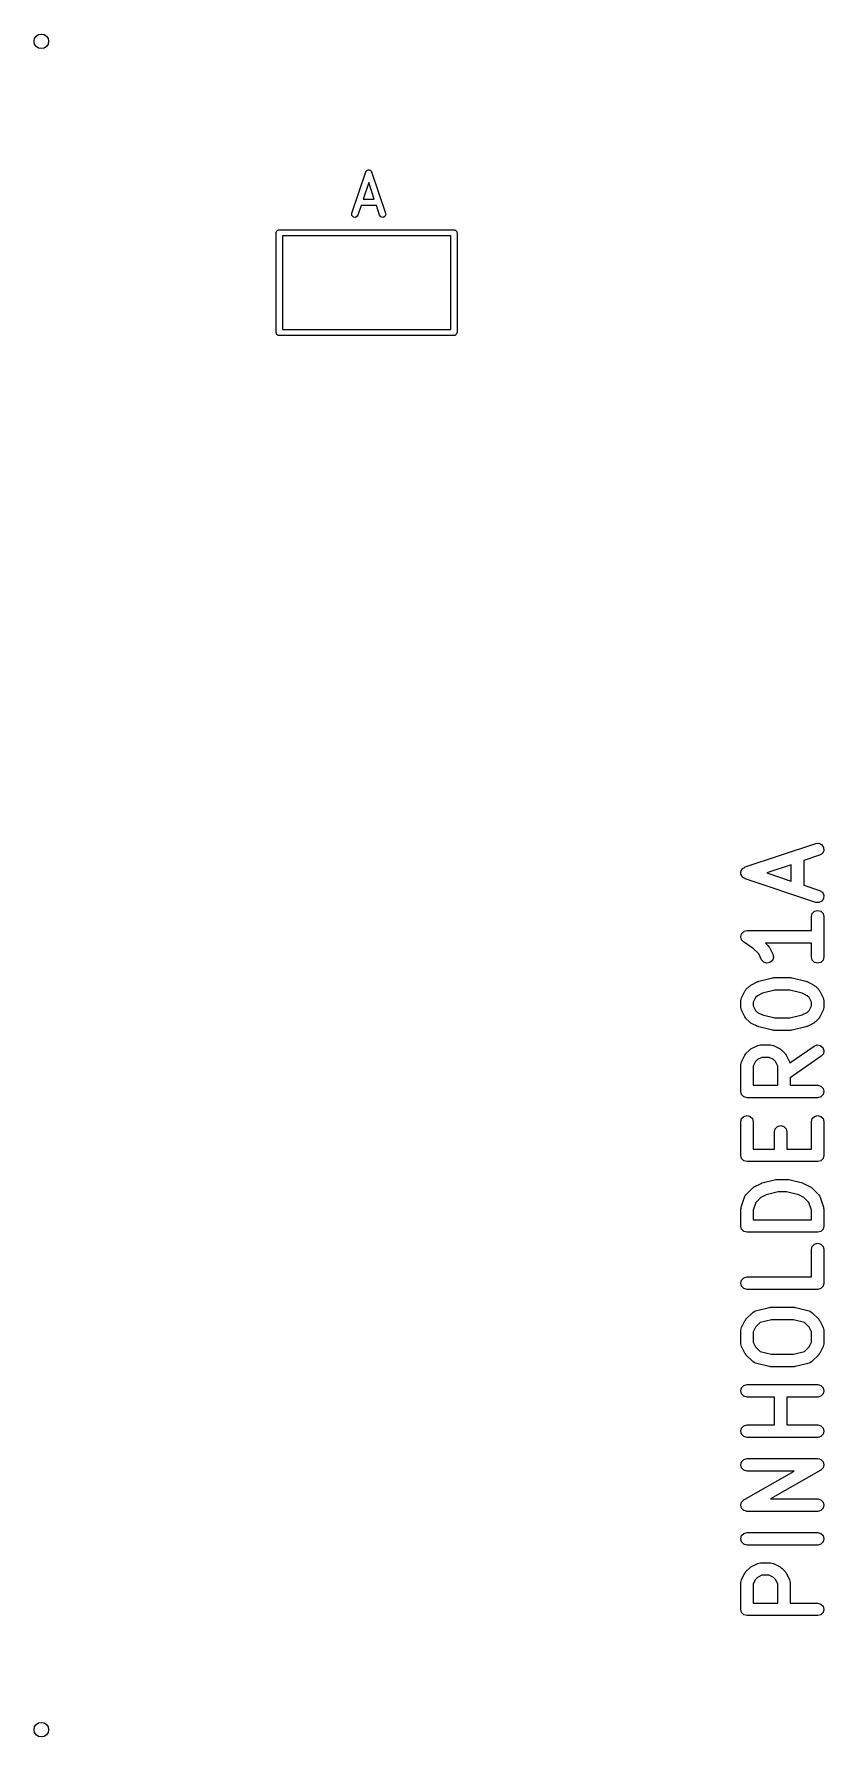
# Model space of a CAD drawing. Extents: x -0.01 to 0.74, y -1.61 to 0.01.
import ezdxf

# ---------------------------------------------------------------- set-up
doc = ezdxf.new("R2010")
doc.units = 0
doc.header["$MEASUREMENT"] = 0
doc.layers.add('BLACK', color=7, linetype='CONTINUOUS')

msp = doc.modelspace()

# ---------------------------------------------------------------- linework, layer by layer
at = {"layer": 'BLACK', "linetype": 'CONTINUOUS'}
for p, q in [((0.294108, -0.16299), (0.307231, -0.12362)), ((0.307231, -0.12362), (0.307719, -0.122719)), ((0.307719, -0.122719), (0.307792, -0.122674)), ((0.307792, -0.122674), (0.307823, -0.122595)), ((0.307823, -0.122595), (0.308644, -0.12215)), ((0.308644, -0.12215), (0.30944, -0.121661)), ((0.30944, -0.121661), (0.309524, -0.121674)), ((0.309524, -0.121674), (0.309599, -0.121633)), ((0.309599, -0.121633), (0.310514, -0.121821)), ((0.310514, -0.121821), (0.311438, -0.121958)), ((0.311438, -0.121958), (0.311495, -0.122021)), ((0.311495, -0.122021), (0.311578, -0.122038)), ((0.311578, -0.122038), (0.312159, -0.12277)), ((0.312159, -0.12277), (0.312778, -0.123469)), ((0.312778, -0.123469), (0.312781, -0.123554)), ((0.312781, -0.123554), (0.312834, -0.12362)), ((0.312834, -0.12362), (0.325957, -0.16299)), ((0.310032, -0.133891), (0.304755, -0.149723)), ((0.315309, -0.149723), (0.310032, -0.133891)), ((0.302787, -0.155628), (0.29971, -0.164858)), ((0.317278, -0.155628), (0.302787, -0.155628)), ((0.304755, -0.149723), (0.315309, -0.149723)), ((0.320354, -0.164858), (0.317278, -0.155628)), ((0.294163, -0.165009), (0.294108, -0.16299)), ((0.295503, -0.166521), (0.294163, -0.165009)), ((0.297501, -0.166817), (0.295503, -0.166521)), ((0.299222, -0.16576), (0.297501, -0.166817)), ((0.29971, -0.164858), (0.299222, -0.16576)), ((0.32161, -0.16644), (0.320354, -0.164858)), ((0.323589, -0.166845), (0.32161, -0.16644)), ((0.325365, -0.165883), (0.323589, -0.166845)), ((0.326107, -0.164005), (0.325365, -0.165883)), ((0.325957, -0.16299), (0.326107, -0.164005)), ((0.222434, -0.181451), (0.222501, -0.181067)), ((0.222434, -0.275939), (0.222434, -0.181451)), ((0.222479, -0.180938), (0.222544, -0.180825)), ((0.222501, -0.181067), (0.222479, -0.180938)), ((0.222544, -0.180825), (0.222612, -0.180441)), ((0.222612, -0.180441), (0.223105, -0.179853)), ((0.223105, -0.179853), (0.223489, -0.179189)), ((0.223489, -0.179189), (0.223739, -0.179098)), ((0.223739, -0.179098), (0.22391, -0.178894)), ((0.22391, -0.178894), (0.224666, -0.178761)), ((0.224666, -0.178761), (0.225387, -0.178498)), ((0.225387, -0.178498), (0.390741, -0.178498)), ((0.228339, -0.184404), (0.228339, -0.272986)), ((0.387788, -0.184404), (0.228339, -0.184404)), ((0.387788, -0.272986), (0.387788, -0.184404)), ((0.390741, -0.178498), (0.391124, -0.178566)), ((0.391124, -0.178566), (0.391254, -0.178543)), ((0.391254, -0.178543), (0.391367, -0.178609)), ((0.391367, -0.178609), (0.391751, -0.178676)), ((0.391751, -0.178676), (0.392339, -0.179169)), ((0.392339, -0.179169), (0.393003, -0.179553)), ((0.393003, -0.179553), (0.393094, -0.179803)), ((0.393094, -0.179803), (0.393298, -0.179975)), ((0.393298, -0.179975), (0.393431, -0.18073)), ((0.393431, -0.18073), (0.393694, -0.181451)), ((0.393694, -0.181451), (0.393694, -0.275939)), ((0.228339, -0.272986), (0.387788, -0.272986)), ((0.222696, -0.27666), (0.222434, -0.275939)), ((0.222829, -0.277416), (0.222696, -0.27666)), ((0.223034, -0.277587), (0.222829, -0.277416)), ((0.223125, -0.277837), (0.223034, -0.277587)), ((0.223789, -0.278221), (0.223125, -0.277837)), ((0.224377, -0.278714), (0.223789, -0.278221)), ((0.22476, -0.278781), (0.224377, -0.278714)), ((0.224874, -0.278847), (0.22476, -0.278781)), ((0.225003, -0.278824), (0.224874, -0.278847)), ((0.225387, -0.278892), (0.225003, -0.278824)), ((0.390741, -0.278892), (0.225387, -0.278892)), ((0.391462, -0.27863), (0.390741, -0.278892)), ((0.392217, -0.278496), (0.391462, -0.27863)), ((0.392389, -0.278292), (0.392217, -0.278496)), ((0.392639, -0.278201), (0.392389, -0.278292)), ((0.393023, -0.277537), (0.392639, -0.278201)), ((0.393516, -0.276949), (0.393023, -0.277537)), ((0.393583, -0.276565), (0.393516, -0.276949)), ((0.393649, -0.276452), (0.393583, -0.276565)), ((0.393694, -0.275939), (0.393626, -0.276323)), ((0.393626, -0.276323), (0.393649, -0.276452)), ((0.666466, -0.782448), (0.733395, -0.760138)), ((0.73713, -0.771343), (0.722046, -0.776371)), ((0.733395, -0.760138), (0.736447, -0.759955)), ((0.736447, -0.759955), (0.739181, -0.761322)), ((0.739681, -0.769659), (0.73713, -0.771343)), ((0.739181, -0.761322), (0.740865, -0.763873)), ((0.741048, -0.766924), (0.739681, -0.769659)), ((0.740865, -0.763873), (0.741048, -0.766924)), ((0.662548, -0.786866), (0.66271, -0.786543)), ((0.662619, -0.78805), (0.662548, -0.786866)), ((0.662548, -0.789234), (0.662619, -0.78805)), ((0.66271, -0.789557), (0.662548, -0.789234)), ((0.66271, -0.786543), (0.662731, -0.786183)), ((0.662731, -0.789918), (0.66271, -0.789557)), ((0.662731, -0.786183), (0.663385, -0.785193)), ((0.663385, -0.790907), (0.662731, -0.789918)), ((0.663385, -0.785193), (0.663915, -0.784132)), ((0.663915, -0.784132), (0.664216, -0.783933)), ((0.664216, -0.783933), (0.664415, -0.783632)), ((0.664415, -0.783632), (0.665476, -0.783101)), ((0.665476, -0.783101), (0.666466, -0.782448)), ((0.710235, -0.780308), (0.687008, -0.78805)), ((0.687008, -0.78805), (0.710235, -0.795792)), ((0.710235, -0.795792), (0.710235, -0.780308)), ((0.722046, -0.776371), (0.722046, -0.799729)), ((0.663915, -0.791968), (0.663385, -0.790907)), ((0.664216, -0.792167), (0.663915, -0.791968)), ((0.664415, -0.792469), (0.664216, -0.792167)), ((0.665476, -0.792999), (0.664415, -0.792469)), ((0.666466, -0.793653), (0.665476, -0.792999)), ((0.733395, -0.815962), (0.666466, -0.793653)), ((0.722046, -0.799729), (0.73713, -0.804757)), ((0.73713, -0.804757), (0.739681, -0.806442)), ((0.739681, -0.806442), (0.741048, -0.809176)), ((0.736447, -0.816145), (0.733395, -0.815962)), ((0.739181, -0.814778), (0.736447, -0.816145)), ((0.740865, -0.812227), (0.739181, -0.814778)), ((0.741048, -0.809176), (0.740865, -0.812227)), ((0.729357, -0.829482), (0.730148, -0.82653)), ((0.729357, -0.8427), (0.729357, -0.829482)), ((0.730148, -0.82653), (0.73231, -0.824368)), ((0.73231, -0.824368), (0.735263, -0.823577)), ((0.735263, -0.823577), (0.738216, -0.824368)), ((0.738216, -0.824368), (0.740377, -0.82653)), ((0.740377, -0.82653), (0.741168, -0.829482)), ((0.741168, -0.829482), (0.741168, -0.867728)), ((0.662428, -0.848605), (0.662479, -0.848416)), ((0.662776, -0.849904), (0.662428, -0.848605)), ((0.66244, -0.848225), (0.662871, -0.846951)), ((0.662479, -0.848416), (0.66244, -0.848225)), ((0.66304, -0.851223), (0.662776, -0.849904)), ((0.662871, -0.846951), (0.663219, -0.845652)), ((0.663169, -0.851369), (0.66304, -0.851223)), ((0.663219, -0.851558), (0.663169, -0.851369)), ((0.663219, -0.845652), (0.663357, -0.845514)), ((0.66417, -0.852509), (0.663219, -0.851558)), ((0.663357, -0.845514), (0.66342, -0.845329)), ((0.66342, -0.845329), (0.66443, -0.844442)), ((0.665058, -0.853519), (0.66417, -0.852509)), ((0.66443, -0.844442), (0.665381, -0.843491)), ((0.674133, -0.859569), (0.665058, -0.853519)), ((0.665381, -0.843491), (0.665569, -0.84344)), ((0.665569, -0.84344), (0.665716, -0.843311)), ((0.665716, -0.843311), (0.667035, -0.843048)), ((0.667035, -0.843048), (0.668334, -0.8427)), ((0.668334, -0.8427), (0.729357, -0.8427)), ((0.729357, -0.854511), (0.685778, -0.854511)), ((0.685778, -0.854511), (0.688445, -0.857178)), ((0.729357, -0.867728), (0.729357, -0.854511)), ((0.679416, -0.864852), (0.674133, -0.859569)), ((0.682174, -0.870369), (0.679416, -0.864852)), ((0.684202, -0.872656), (0.682174, -0.870369)), ((0.688445, -0.857178), (0.68892, -0.858001)), ((0.68892, -0.858001), (0.689551, -0.858712)), ((0.689551, -0.858712), (0.692738, -0.865087)), ((0.692384, -0.870982), (0.690097, -0.87301)), ((0.693351, -0.868082), (0.692384, -0.870982)), ((0.692738, -0.865087), (0.693351, -0.868082)), ((0.730148, -0.87068), (0.729357, -0.867728)), ((0.73231, -0.872842), (0.730148, -0.87068)), ((0.740377, -0.87068), (0.738216, -0.872842)), ((0.741168, -0.867728), (0.740377, -0.87068)), ((0.67965, -0.890682), (0.692398, -0.887495)), ((0.687102, -0.873623), (0.684202, -0.872656)), ((0.690097, -0.87301), (0.687102, -0.873623)), ((0.692398, -0.887495), (0.693127, -0.887508)), ((0.693127, -0.887508), (0.69383, -0.887319)), ((0.69383, -0.887319), (0.709766, -0.887319)), ((0.709766, -0.887319), (0.71047, -0.887508)), ((0.71047, -0.887508), (0.711198, -0.887495)), ((0.711198, -0.887495), (0.723947, -0.890682)), ((0.735263, -0.873633), (0.73231, -0.872842)), ((0.738216, -0.872842), (0.735263, -0.873633)), ((0.663052, -0.906519), (0.666239, -0.900145)), ((0.666239, -0.900145), (0.666869, -0.899433)), ((0.666869, -0.899433), (0.667345, -0.89861)), ((0.667345, -0.89861), (0.670532, -0.895423)), ((0.670532, -0.895423), (0.671355, -0.894947)), ((0.671355, -0.894947), (0.672067, -0.894317)), ((0.672067, -0.894317), (0.678441, -0.89113)), ((0.683143, -0.901984), (0.678206, -0.904452)), ((0.678441, -0.89113), (0.67908, -0.890999)), ((0.67908, -0.890999), (0.67965, -0.890682)), ((0.694557, -0.89913), (0.683143, -0.901984)), ((0.709039, -0.89913), (0.694557, -0.89913)), ((0.720453, -0.901984), (0.709039, -0.89913)), ((0.72539, -0.904452), (0.720453, -0.901984)), ((0.723947, -0.890682), (0.724517, -0.890999)), ((0.724517, -0.890999), (0.725155, -0.89113)), ((0.725155, -0.89113), (0.73153, -0.894317)), ((0.73153, -0.894317), (0.732241, -0.894947)), ((0.732241, -0.894947), (0.733064, -0.895423)), ((0.733064, -0.895423), (0.736251, -0.89861)), ((0.736251, -0.89861), (0.736727, -0.899433)), ((0.736727, -0.899433), (0.737358, -0.900145)), ((0.737358, -0.900145), (0.740545, -0.906519)), ((0.662428, -0.90916), (0.662779, -0.907849)), ((0.662428, -0.915534), (0.662428, -0.90916)), ((0.662779, -0.916845), (0.662428, -0.915534)), ((0.662779, -0.907849), (0.663052, -0.906519)), ((0.663052, -0.918175), (0.662779, -0.916845)), ((0.666239, -0.924549), (0.663052, -0.918175)), ((0.676374, -0.906284), (0.674239, -0.910554)), ((0.674239, -0.910554), (0.674239, -0.91414)), ((0.674239, -0.91414), (0.676374, -0.91841)), ((0.678206, -0.904452), (0.676374, -0.906284)), ((0.676374, -0.91841), (0.678206, -0.920242)), ((0.727222, -0.906284), (0.72539, -0.904452)), ((0.72539, -0.920242), (0.727222, -0.91841)), ((0.729357, -0.910554), (0.727222, -0.906284)), ((0.727222, -0.91841), (0.729357, -0.91414)), ((0.729357, -0.91414), (0.729357, -0.910554)), ((0.740545, -0.918175), (0.737358, -0.924549)), ((0.740545, -0.906519), (0.740817, -0.907849)), ((0.740817, -0.916845), (0.740545, -0.918175)), ((0.740817, -0.907849), (0.741168, -0.90916)), ((0.741168, -0.915534), (0.740817, -0.916845)), ((0.741168, -0.90916), (0.741168, -0.915534)), ((0.666869, -0.925261), (0.666239, -0.924549)), ((0.667345, -0.926084), (0.666869, -0.925261)), ((0.670532, -0.929271), (0.667345, -0.926084)), ((0.671355, -0.929747), (0.670532, -0.929271)), ((0.672067, -0.930378), (0.671355, -0.929747)), ((0.678441, -0.933565), (0.672067, -0.930378)), ((0.678206, -0.920242), (0.683143, -0.922711)), ((0.67908, -0.933695), (0.678441, -0.933565)), ((0.67965, -0.934012), (0.67908, -0.933695)), ((0.692398, -0.937199), (0.67965, -0.934012)), ((0.683143, -0.922711), (0.694557, -0.925564)), ((0.694557, -0.925564), (0.709039, -0.925564)), ((0.709039, -0.925564), (0.720453, -0.922711)), ((0.723947, -0.934012), (0.711198, -0.937199)), ((0.720453, -0.922711), (0.72539, -0.920242)), ((0.724517, -0.933695), (0.723947, -0.934012)), ((0.725155, -0.933565), (0.724517, -0.933695)), ((0.73153, -0.930378), (0.725155, -0.933565)), ((0.732241, -0.929747), (0.73153, -0.930378)), ((0.733064, -0.929271), (0.732241, -0.929747)), ((0.736251, -0.926084), (0.733064, -0.929271)), ((0.736727, -0.925261), (0.736251, -0.926084)), ((0.737358, -0.924549), (0.736727, -0.925261)), ((0.672067, -0.954872), (0.678441, -0.951684)), ((0.678441, -0.951684), (0.679771, -0.951412)), ((0.679771, -0.951412), (0.681082, -0.951061)), ((0.681082, -0.951061), (0.690643, -0.951061)), ((0.690643, -0.951061), (0.691954, -0.951412)), ((0.691954, -0.951412), (0.693284, -0.951684)), ((0.693127, -0.937187), (0.692398, -0.937199)), ((0.69383, -0.937375), (0.693127, -0.937187)), ((0.693284, -0.951684), (0.699659, -0.954872)), ((0.709766, -0.937375), (0.69383, -0.937375)), ((0.708906, -0.968208), (0.731876, -0.952129)), ((0.71047, -0.937187), (0.709766, -0.937375)), ((0.711198, -0.937199), (0.71047, -0.937187)), ((0.731876, -0.952129), (0.734749, -0.951083)), ((0.734749, -0.951083), (0.737759, -0.951615)), ((0.737759, -0.951615), (0.740101, -0.95358)), ((0.662779, -0.968404), (0.663052, -0.967074)), ((0.663052, -0.967074), (0.666239, -0.9607)), ((0.666239, -0.9607), (0.666869, -0.959988)), ((0.666869, -0.959988), (0.667345, -0.959165)), ((0.667345, -0.959165), (0.670532, -0.955978)), ((0.670532, -0.955978), (0.671355, -0.955502)), ((0.671355, -0.955502), (0.672067, -0.954872)), ((0.676374, -0.966839), (0.674239, -0.971109)), ((0.678206, -0.965007), (0.676374, -0.966839)), ((0.682476, -0.962872), (0.678206, -0.965007)), ((0.689249, -0.962872), (0.682476, -0.962872)), ((0.693519, -0.965007), (0.689249, -0.962872)), ((0.695351, -0.966839), (0.693519, -0.965007)), ((0.697486, -0.971109), (0.695351, -0.966839)), ((0.699659, -0.954872), (0.70037, -0.955502)), ((0.70037, -0.955502), (0.701193, -0.955978)), ((0.701193, -0.955978), (0.70438, -0.959165)), ((0.70438, -0.959165), (0.704856, -0.959988)), ((0.704856, -0.959988), (0.705487, -0.9607)), ((0.705487, -0.9607), (0.708674, -0.967074)), ((0.708674, -0.967074), (0.708906, -0.968208)), ((0.738649, -0.961805), (0.709297, -0.982351)), ((0.740615, -0.959463), (0.738649, -0.961805)), ((0.740101, -0.95358), (0.741146, -0.956453)), ((0.741146, -0.956453), (0.740615, -0.959463)), ((0.662428, -0.969715), (0.662779, -0.968404)), ((0.662428, -0.995212), (0.662428, -0.969715)), ((0.674239, -0.971109), (0.674239, -0.989306)), ((0.697486, -0.989306), (0.697486, -0.971109)), ((0.709297, -0.982351), (0.709297, -0.989306)), ((0.663219, -0.998165), (0.662428, -0.995212)), ((0.662428, -0.995212), (0.662428, -0.995212)), ((0.665381, -1.00033), (0.663219, -0.998165)), ((0.668334, -1.00112), (0.665381, -1.00033)), ((0.674239, -0.989306), (0.697486, -0.989306)), ((0.709297, -0.989306), (0.735263, -0.989306)), ((0.735263, -0.989306), (0.738216, -0.990097)), ((0.738216, -1.00033), (0.735263, -1.00112)), ((0.738216, -0.990097), (0.740377, -0.992259)), ((0.740377, -0.998165), (0.738216, -1.00033)), ((0.740377, -0.992259), (0.741168, -0.995212)), ((0.741168, -0.995212), (0.740377, -0.998165)), ((0.703392, -1.00112), (0.668334, -1.00112)), ((0.735263, -1.00112), (0.703392, -1.00112)), ((0.662428, -1.0239), (0.663219, -1.02094)), ((0.662428, -1.05577), (0.662428, -1.0239)), ((0.663219, -1.02094), (0.665381, -1.01878)), ((0.665381, -1.01878), (0.668334, -1.01799)), ((0.668334, -1.01799), (0.671286, -1.01878)), ((0.671286, -1.01878), (0.673448, -1.02094)), ((0.673448, -1.02094), (0.674239, -1.0239)), ((0.674239, -1.0239), (0.674239, -1.04986)), ((0.694299, -1.03346), (0.69509, -1.0305)), ((0.69509, -1.0305), (0.697252, -1.02834)), ((0.697252, -1.02834), (0.700205, -1.02755)), ((0.700205, -1.02755), (0.703157, -1.02834)), ((0.703157, -1.02834), (0.705319, -1.0305)), ((0.705319, -1.0305), (0.70611, -1.03346)), ((0.729357, -1.0239), (0.730148, -1.02094)), ((0.729357, -1.04986), (0.729357, -1.0239)), ((0.730148, -1.02094), (0.73231, -1.01878)), ((0.73231, -1.01878), (0.735263, -1.01799)), ((0.735263, -1.01799), (0.738216, -1.01878)), ((0.738216, -1.01878), (0.740377, -1.02094)), ((0.740377, -1.02094), (0.741168, -1.0239)), ((0.741168, -1.0239), (0.741168, -1.05577)), ((0.694299, -1.04986), (0.694299, -1.03346)), ((0.70611, -1.03346), (0.70611, -1.04986)), ((0.663219, -1.05872), (0.662428, -1.05577)), ((0.665381, -1.06088), (0.663219, -1.05872)), ((0.668334, -1.06167), (0.665381, -1.06088)), ((0.700205, -1.06167), (0.668334, -1.06167)), ((0.674239, -1.04986), (0.694299, -1.04986)), ((0.735263, -1.06167), (0.700205, -1.06167)), ((0.70611, -1.04986), (0.729357, -1.04986)), ((0.738216, -1.06088), (0.735263, -1.06167)), ((0.740377, -1.05872), (0.738216, -1.06088)), ((0.741168, -1.05577), (0.740377, -1.05872)), ((0.682837, -1.08191), (0.695585, -1.07872)), ((0.695585, -1.07872), (0.696314, -1.07873)), ((0.696314, -1.07873), (0.697018, -1.07855)), ((0.697018, -1.07855), (0.706579, -1.07855)), ((0.706579, -1.07855), (0.707283, -1.07873)), ((0.707283, -1.07873), (0.708011, -1.07872)), ((0.708011, -1.07872), (0.72076, -1.08191)), ((0.662731, -1.10489), (0.665918, -1.09533)), ((0.665918, -1.09533), (0.666666, -1.0942)), ((0.666666, -1.0942), (0.667345, -1.09302)), ((0.667345, -1.09302), (0.673719, -1.08665)), ((0.673719, -1.08665), (0.674543, -1.08617)), ((0.674543, -1.08617), (0.675254, -1.08554)), ((0.675254, -1.08554), (0.681628, -1.08236)), ((0.681393, -1.09568), (0.676682, -1.10039)), ((0.68633, -1.09321), (0.681393, -1.09568)), ((0.681628, -1.08236), (0.682267, -1.08222)), ((0.682267, -1.08222), (0.682837, -1.08191)), ((0.697744, -1.09036), (0.68633, -1.09321)), ((0.705852, -1.09036), (0.697744, -1.09036)), ((0.717266, -1.09321), (0.705852, -1.09036)), ((0.722203, -1.09568), (0.717266, -1.09321)), ((0.72076, -1.08191), (0.72133, -1.08222)), ((0.72133, -1.08222), (0.721968, -1.08236)), ((0.721968, -1.08236), (0.728343, -1.08554)), ((0.726914, -1.10039), (0.722203, -1.09568)), ((0.728343, -1.08554), (0.729054, -1.08617)), ((0.729054, -1.08617), (0.729877, -1.08665)), ((0.729877, -1.08665), (0.736251, -1.09302)), ((0.736251, -1.09302), (0.73693, -1.0942)), ((0.73693, -1.0942), (0.737678, -1.09533)), ((0.737678, -1.09533), (0.740865, -1.10489)), ((0.662428, -1.10676), (0.662674, -1.10584)), ((0.662428, -1.1227), (0.662428, -1.10676)), ((0.662674, -1.10584), (0.662731, -1.10489)), ((0.676682, -1.10039), (0.674239, -1.10772)), ((0.674239, -1.10772), (0.674239, -1.11679)), ((0.729357, -1.10772), (0.726914, -1.10039)), ((0.729357, -1.11679), (0.729357, -1.10772)), ((0.740865, -1.10489), (0.740922, -1.10584)), ((0.740922, -1.10584), (0.741168, -1.10676)), ((0.741168, -1.10676), (0.741168, -1.1227)), ((0.663219, -1.12565), (0.662428, -1.1227)), ((0.665381, -1.12781), (0.663219, -1.12565)), ((0.668334, -1.1286), (0.665381, -1.12781)), ((0.735263, -1.1286), (0.668334, -1.1286)), ((0.674239, -1.11679), (0.729357, -1.11679)), ((0.738216, -1.12781), (0.735263, -1.1286)), ((0.740377, -1.12565), (0.738216, -1.12781)), ((0.741168, -1.1227), (0.740377, -1.12565)), ((0.729357, -1.14501), (0.730148, -1.14205)), ((0.729357, -1.17097), (0.729357, -1.14501)), ((0.730148, -1.14205), (0.73231, -1.13989)), ((0.73231, -1.13989), (0.735263, -1.1391)), ((0.735263, -1.1391), (0.738216, -1.13989)), ((0.738216, -1.13989), (0.740377, -1.14205)), ((0.740377, -1.14205), (0.741168, -1.14501)), ((0.741168, -1.14501), (0.741168, -1.17688)), ((0.662428, -1.17688), (0.663219, -1.17392)), ((0.663219, -1.17983), (0.662428, -1.17688)), ((0.663219, -1.17392), (0.665381, -1.17176)), ((0.665381, -1.17176), (0.668334, -1.17097)), ((0.668334, -1.17097), (0.729357, -1.17097)), ((0.741168, -1.17688), (0.740377, -1.17983)), ((0.665381, -1.18199), (0.663219, -1.17983)), ((0.668334, -1.18278), (0.665381, -1.18199)), ((0.735263, -1.18278), (0.668334, -1.18278)), ((0.738216, -1.18199), (0.735263, -1.18278)), ((0.740377, -1.17983), (0.738216, -1.18199)), ((0.667345, -1.21095), (0.673719, -1.20457)), ((0.673719, -1.20457), (0.673764, -1.20455)), ((0.673764, -1.20455), (0.67379, -1.2045)), ((0.67379, -1.2045), (0.675084, -1.20378)), ((0.675084, -1.20378), (0.676366, -1.20304)), ((0.676366, -1.20304), (0.676418, -1.20304)), ((0.676418, -1.20304), (0.676463, -1.20302)), ((0.676463, -1.20302), (0.689211, -1.19983)), ((0.689211, -1.19983), (0.68994, -1.19984)), ((0.68994, -1.19984), (0.690643, -1.19965)), ((0.690643, -1.19965), (0.712953, -1.19965)), ((0.712953, -1.19965), (0.713657, -1.19984)), ((0.713657, -1.19984), (0.714385, -1.19983)), ((0.714385, -1.19983), (0.727134, -1.20302)), ((0.727134, -1.20302), (0.727179, -1.20304)), ((0.727179, -1.20304), (0.72723, -1.20304)), ((0.72723, -1.20304), (0.728512, -1.20378)), ((0.728512, -1.20378), (0.729806, -1.2045)), ((0.729806, -1.2045), (0.729833, -1.20455)), ((0.729833, -1.20455), (0.729877, -1.20457)), ((0.729877, -1.20457), (0.736251, -1.21095)), ((0.662428, -1.2215), (0.662779, -1.22018)), ((0.662428, -1.23424), (0.662428, -1.2215)), ((0.662779, -1.22018), (0.663052, -1.21885)), ((0.663052, -1.21885), (0.666239, -1.21248)), ((0.666239, -1.21248), (0.666869, -1.21177)), ((0.666869, -1.21177), (0.667345, -1.21095)), ((0.676374, -1.21862), (0.674239, -1.22289)), ((0.674239, -1.22289), (0.674239, -1.23285)), ((0.680914, -1.21408), (0.676374, -1.21862)), ((0.69137, -1.21147), (0.680914, -1.21408)), ((0.712226, -1.21147), (0.69137, -1.21147)), ((0.722682, -1.21408), (0.712226, -1.21147)), ((0.727222, -1.21862), (0.722682, -1.21408)), ((0.729357, -1.22289), (0.727222, -1.21862)), ((0.729357, -1.23285), (0.729357, -1.22289)), ((0.736251, -1.21095), (0.736727, -1.21177)), ((0.736727, -1.21177), (0.737358, -1.21248)), ((0.737358, -1.21248), (0.740545, -1.21885)), ((0.740545, -1.21885), (0.740817, -1.22018)), ((0.740817, -1.22018), (0.741168, -1.2215)), ((0.741168, -1.2215), (0.741168, -1.23424)), ((0.662779, -1.23556), (0.662428, -1.23424)), ((0.663052, -1.23689), (0.662779, -1.23556)), ((0.666239, -1.24326), (0.663052, -1.23689)), ((0.674239, -1.23285), (0.676374, -1.23712)), ((0.676374, -1.23712), (0.680914, -1.24166)), ((0.680914, -1.24166), (0.69137, -1.24427)), ((0.712226, -1.24427), (0.722682, -1.24166)), ((0.722682, -1.24166), (0.727222, -1.23712)), ((0.727222, -1.23712), (0.729357, -1.23285)), ((0.740545, -1.23689), (0.737358, -1.24326)), ((0.740817, -1.23556), (0.740545, -1.23689)), ((0.741168, -1.23424), (0.740817, -1.23556)), ((0.666869, -1.24397), (0.666239, -1.24326)), ((0.667345, -1.24479), (0.666869, -1.24397)), ((0.673719, -1.25117), (0.667345, -1.24479)), ((0.673764, -1.25119), (0.673719, -1.25117)), ((0.67379, -1.25124), (0.673764, -1.25119)), ((0.675084, -1.25196), (0.67379, -1.25124)), ((0.676366, -1.2527), (0.675084, -1.25196)), ((0.676418, -1.2527), (0.676366, -1.2527)), ((0.676463, -1.25272), (0.676418, -1.2527)), ((0.689211, -1.25591), (0.676463, -1.25272)), ((0.68994, -1.2559), (0.689211, -1.25591)), ((0.690643, -1.25609), (0.68994, -1.2559)), ((0.712953, -1.25609), (0.690643, -1.25609)), ((0.69137, -1.24427), (0.712226, -1.24427)), ((0.713657, -1.2559), (0.712953, -1.25609)), ((0.714385, -1.25591), (0.713657, -1.2559)), ((0.727134, -1.25272), (0.714385, -1.25591)), ((0.727179, -1.2527), (0.727134, -1.25272)), ((0.72723, -1.2527), (0.727179, -1.2527)), ((0.728512, -1.25196), (0.72723, -1.2527)), ((0.729806, -1.25124), (0.728512, -1.25196)), ((0.729833, -1.25119), (0.729806, -1.25124)), ((0.729877, -1.25117), (0.729833, -1.25119)), ((0.736251, -1.24479), (0.729877, -1.25117)), ((0.736727, -1.24397), (0.736251, -1.24479)), ((0.737358, -1.24326), (0.736727, -1.24397)), ((0.663219, -1.27591), (0.665381, -1.27375)), ((0.665381, -1.27375), (0.668334, -1.27296)), ((0.668334, -1.27296), (0.735263, -1.27296)), ((0.735263, -1.27296), (0.738216, -1.27375)), ((0.738216, -1.27375), (0.740377, -1.27591)), ((0.662428, -1.27886), (0.663219, -1.27591)), ((0.663219, -1.28182), (0.662428, -1.27886)), ((0.665381, -1.28398), (0.663219, -1.28182)), ((0.668334, -1.28477), (0.665381, -1.28398)), ((0.694299, -1.28477), (0.668334, -1.28477)), ((0.694299, -1.3112), (0.694299, -1.28477)), ((0.735263, -1.28477), (0.70611, -1.28477)), ((0.70611, -1.28477), (0.70611, -1.3112)), ((0.738216, -1.28398), (0.735263, -1.28477)), ((0.740377, -1.28182), (0.738216, -1.28398)), ((0.740377, -1.27591), (0.741168, -1.27886)), ((0.741168, -1.27886), (0.740377, -1.28182)), ((0.662428, -1.31711), (0.663219, -1.31416)), ((0.663219, -1.32006), (0.662428, -1.31711)), ((0.663219, -1.31416), (0.665381, -1.31199)), ((0.665381, -1.32222), (0.663219, -1.32006)), ((0.665381, -1.31199), (0.668334, -1.3112)), ((0.668334, -1.32301), (0.665381, -1.32222)), ((0.668334, -1.3112), (0.694299, -1.3112)), ((0.700205, -1.32301), (0.668334, -1.32301)), ((0.735263, -1.32301), (0.700205, -1.32301)), ((0.70611, -1.3112), (0.735263, -1.3112)), ((0.735263, -1.3112), (0.738216, -1.31199)), ((0.738216, -1.32222), (0.735263, -1.32301)), ((0.738216, -1.31199), (0.740377, -1.31416)), ((0.740377, -1.32006), (0.738216, -1.32222)), ((0.740377, -1.31416), (0.741168, -1.31711)), ((0.741168, -1.31711), (0.740377, -1.32006)), ((0.662428, -1.34898), (0.663219, -1.34603)), ((0.663219, -1.35193), (0.662428, -1.34898)), ((0.663219, -1.34603), (0.665381, -1.34387)), ((0.665381, -1.35409), (0.663219, -1.35193)), ((0.665381, -1.34387), (0.668334, -1.34307)), ((0.668334, -1.35489), (0.665381, -1.35409)), ((0.665404, -1.3821), (0.713025, -1.35489)), ((0.668334, -1.34307), (0.735263, -1.34307)), ((0.713025, -1.35489), (0.668334, -1.35489)), ((0.738193, -1.35411), (0.690571, -1.38132)), ((0.735263, -1.34307), (0.735276, -1.34308)), ((0.735276, -1.34308), (0.735289, -1.34307)), ((0.735289, -1.34307), (0.736755, -1.34347)), ((0.736755, -1.34347), (0.738216, -1.34387)), ((0.738202, -1.3541), (0.738193, -1.35411)), ((0.738216, -1.35409), (0.738202, -1.3541)), ((0.738216, -1.34387), (0.738225, -1.34388)), ((0.739285, -1.35302), (0.738216, -1.35409)), ((0.738225, -1.34388), (0.738238, -1.34388)), ((0.738238, -1.34388), (0.739305, -1.34496)), ((0.740364, -1.35196), (0.739285, -1.35302)), ((0.739305, -1.34496), (0.740377, -1.34603)), ((0.740367, -1.35194), (0.740364, -1.35196)), ((0.740377, -1.35193), (0.740367, -1.35194)), ((0.740377, -1.34603), (0.740381, -1.34604)), ((0.740768, -1.35047), (0.740377, -1.35193)), ((0.740381, -1.34604), (0.74039, -1.34605)), ((0.74039, -1.34605), (0.740776, -1.34752)), ((0.741168, -1.34901), (0.740768, -1.35047)), ((0.740776, -1.34752), (0.741168, -1.34898)), ((0.741168, -1.34898), (0.741165, -1.34899)), ((0.741165, -1.34899), (0.741168, -1.34901)), ((0.662428, -1.3872), (0.662828, -1.38573)), ((0.662432, -1.38721), (0.662428, -1.3872)), ((0.662428, -1.38723), (0.662432, -1.38721)), ((0.662821, -1.38869), (0.662428, -1.38723)), ((0.662828, -1.38573), (0.663219, -1.38427)), ((0.663219, -1.38427), (0.663229, -1.38426)), ((0.663229, -1.38426), (0.663232, -1.38425)), ((0.663232, -1.38425), (0.664309, -1.38318)), ((0.664309, -1.38318), (0.665381, -1.38211)), ((0.665381, -1.38211), (0.665394, -1.38211)), ((0.665394, -1.38211), (0.665404, -1.3821)), ((0.690571, -1.38132), (0.735263, -1.38132)), ((0.735263, -1.38132), (0.738216, -1.38211)), ((0.738216, -1.38211), (0.740377, -1.38427)), ((0.740377, -1.38427), (0.741168, -1.38723)), ((0.741168, -1.38723), (0.740377, -1.39018)), ((0.663206, -1.39016), (0.662821, -1.38869)), ((0.663216, -1.39016), (0.663206, -1.39016)), ((0.663219, -1.39018), (0.663216, -1.39016)), ((0.664291, -1.39125), (0.663219, -1.39018)), ((0.665358, -1.39233), (0.664291, -1.39125)), ((0.665371, -1.39233), (0.665358, -1.39233)), ((0.665381, -1.39234), (0.665371, -1.39233)), ((0.666841, -1.39273), (0.665381, -1.39234)), ((0.668307, -1.39313), (0.666841, -1.39273)), ((0.668321, -1.39313), (0.668307, -1.39313)), ((0.668334, -1.39313), (0.668321, -1.39313)), ((0.735263, -1.39313), (0.668334, -1.39313)), ((0.738216, -1.39234), (0.735263, -1.39313)), ((0.740377, -1.39018), (0.738216, -1.39234)), ((0.662428, -1.4191), (0.663219, -1.41614)), ((0.663219, -1.42205), (0.662428, -1.4191)), ((0.663219, -1.41614), (0.665381, -1.41398)), ((0.665381, -1.41398), (0.668334, -1.41319)), ((0.668334, -1.41319), (0.735263, -1.41319)), ((0.735263, -1.41319), (0.738216, -1.41398)), ((0.738216, -1.41398), (0.740377, -1.41614)), ((0.740377, -1.41614), (0.741168, -1.4191)), ((0.741168, -1.4191), (0.740377, -1.42205)), ((0.665381, -1.42421), (0.663219, -1.42205)), ((0.668334, -1.425), (0.665381, -1.42421)), ((0.735263, -1.425), (0.668334, -1.425)), ((0.738216, -1.42421), (0.735263, -1.425)), ((0.740377, -1.42205), (0.738216, -1.42421)), ((0.663052, -1.45789), (0.666239, -1.45151)), ((0.666239, -1.45151), (0.666869, -1.4508)), ((0.666869, -1.4508), (0.667345, -1.44998)), ((0.667345, -1.44998), (0.670532, -1.44679)), ((0.670532, -1.44679), (0.671355, -1.44632)), ((0.671355, -1.44632), (0.672067, -1.44569)), ((0.672067, -1.44569), (0.678441, -1.4425)), ((0.678441, -1.4425), (0.679771, -1.44223)), ((0.679771, -1.44223), (0.681082, -1.44187)), ((0.681082, -1.44187), (0.690643, -1.44187)), ((0.690643, -1.44187), (0.691954, -1.44223)), ((0.691954, -1.44223), (0.693284, -1.4425)), ((0.693284, -1.4425), (0.699659, -1.44569)), ((0.699659, -1.44569), (0.70037, -1.44632)), ((0.70037, -1.44632), (0.701193, -1.44679)), ((0.701193, -1.44679), (0.70438, -1.44998)), ((0.70438, -1.44998), (0.704856, -1.4508)), ((0.704856, -1.4508), (0.705487, -1.45151)), ((0.705487, -1.45151), (0.708674, -1.45789)), ((0.662428, -1.46053), (0.662779, -1.45922)), ((0.662428, -1.48603), (0.662428, -1.46053)), ((0.662779, -1.45922), (0.663052, -1.45789)), ((0.676374, -1.45765), (0.674239, -1.46192)), ((0.674239, -1.46192), (0.674239, -1.48012)), ((0.678206, -1.45582), (0.676374, -1.45765)), ((0.682476, -1.45369), (0.678206, -1.45582)), ((0.689249, -1.45369), (0.682476, -1.45369)), ((0.693519, -1.45582), (0.689249, -1.45369)), ((0.695351, -1.45765), (0.693519, -1.45582)), ((0.697486, -1.46192), (0.695351, -1.45765)), ((0.697486, -1.48012), (0.697486, -1.46192)), ((0.708674, -1.45789), (0.708946, -1.45922)), ((0.708946, -1.45922), (0.709297, -1.46053)), ((0.709297, -1.46053), (0.709297, -1.48012)), ((0.674239, -1.48012), (0.697486, -1.48012)), ((0.709297, -1.48012), (0.735263, -1.48012)), ((0.735263, -1.48012), (0.738216, -1.48091)), ((0.738216, -1.48091), (0.740377, -1.48307)), ((0.740377, -1.48307), (0.741168, -1.48603)), ((0.663219, -1.48898), (0.662428, -1.48603)), ((0.662428, -1.48603), (0.662428, -1.48603)), ((0.665381, -1.49114), (0.663219, -1.48898)), ((0.668334, -1.49193), (0.665381, -1.49114)), ((0.703392, -1.49193), (0.668334, -1.49193)), ((0.735263, -1.49193), (0.703392, -1.49193)), ((0.738216, -1.49114), (0.735263, -1.49193)), ((0.740377, -1.48898), (0.738216, -1.49114)), ((0.741168, -1.48603), (0.740377, -1.48898))]:
    msp.add_line(p, q, dxfattribs=at)
at = {"layer": 'BLACK'}
for centre in [(0, 0), (0, -1.6)]:
    msp.add_circle(centre, 0.00689, dxfattribs=at)

doc.saveas('drawing.dxf')
